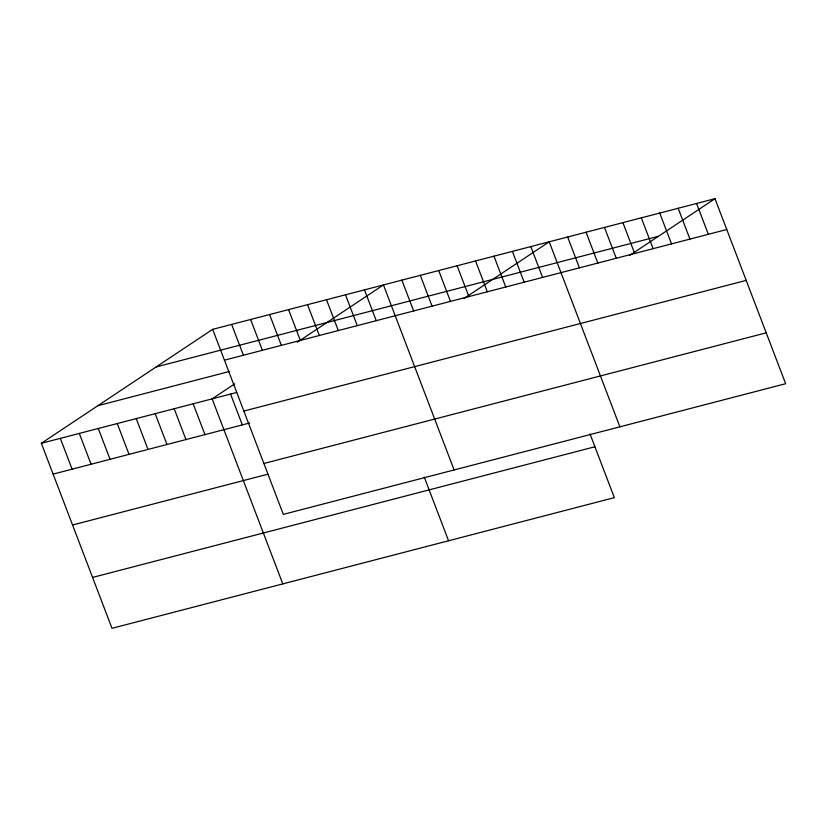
<?xml version="1.0" encoding="UTF-8"?>
<svg xmlns="http://www.w3.org/2000/svg" width="827" height="827" viewBox="0 0 827 827"><rect width="100%" height="100%" fill="white"/><g stroke="black" fill="none" stroke-linecap="round" stroke-linejoin="round"><path stroke-width="1.24" d="M590.013 433.948L614.337 497.647L112.007 628.313L41.35 443.293L212.663 329.353L714.993 198.687L785.65 383.707L283.32 514.384L212.663 329.353M234.754 383.821L212.146 398.862L282.803 583.893M297.265 342.244L383.449 284.922L454.106 469.953M464.102 298.423L549.221 241.804L619.878 426.835M629.864 255.295L714.993 198.687M156.127 366.95L658.457 236.284M224.437 360.179L726.768 229.513M97.886 405.685L229.534 371.447M41.35 443.293L236.698 392.474M243.862 411.06L746.202 280.394M53.124 474.119L249.702 422.979M263.885 463.492L766.216 332.826M72.559 525L267.907 474.191M92.572 577.432L594.902 446.766M696.572 203.473L708.346 234.299M678.161 208.259L689.925 239.096M659.739 213.056L671.514 243.882M641.318 217.842L653.092 248.679M622.896 222.639L634.671 253.465M604.485 227.425L616.249 258.251M586.064 232.222L597.838 263.048M567.642 237.008L579.417 267.834M530.81 246.591L542.574 277.417M512.389 251.387L524.163 282.214M493.967 256.174L505.742 287M475.546 260.97L487.32 291.797M457.124 265.756L468.899 296.583M438.713 270.553L450.488 301.379M420.292 275.339L432.066 306.166M401.87 280.126L413.645 310.962M364.48 289.853L376.254 320.69M424.241 477.065L448.565 540.775M345.5 294.794L357.274 325.621M326.52 299.725L338.295 330.562M307.541 304.667L319.315 335.493M288.571 309.608L300.346 340.435M269.592 314.539L281.366 345.366M250.612 319.48L262.386 350.307M231.643 324.411L243.407 355.238M230.557 394.065L242.332 424.902M193.167 403.793L204.941 434.63M174.187 408.734L185.961 439.561M155.207 413.665L166.982 444.502M136.238 418.607L148.012 449.433M117.258 423.538L129.033 454.374M98.279 428.479L110.053 459.305M79.299 433.41L91.073 464.247M60.33 438.351L72.104 469.178"/></g></svg>
